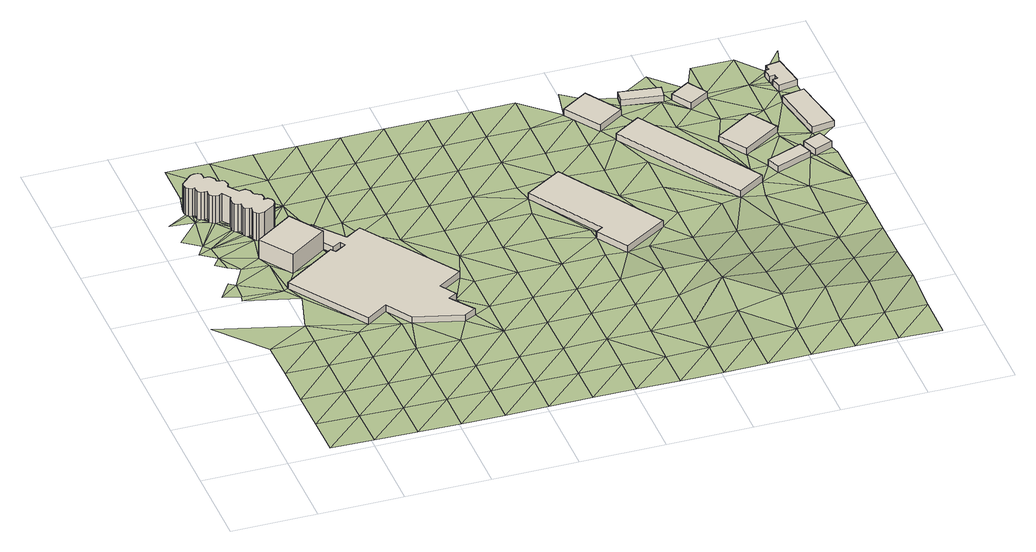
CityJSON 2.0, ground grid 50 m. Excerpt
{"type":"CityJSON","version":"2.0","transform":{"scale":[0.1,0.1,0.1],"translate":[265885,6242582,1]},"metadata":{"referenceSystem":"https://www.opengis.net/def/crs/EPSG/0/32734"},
"CityObjects":{
"building1":{"type":"Building","attributes":{"building":"silo","building:levels":6,"building_height":18.1,"roof_height":22.46,"ground_height":4.36,"plus_code":"4FRW3FC9+846"},"geometry":[{"type":"Solid","lod":"1","boundaries":[[[[0,1,2,3]],[[1,4,5,2]],[[4,6,7,5]],[[6,8,9,7]],[[8,10,11,9]],[[10,12,13,11]],[[12,14,15,13]],[[14,16,17,15]],[[16,18,19,17]],[[18,20,21,19]],[[20,22,23,21]],[[22,24,25,23]],[[24,26,27,25]],[[26,28,29,27]],[[28,30,31,29]],[[30,32,33,31]],[[32,34,35,33]],[[34,36,37,35]],[[36,38,39,37]],[[38,40,41,39]],[[40,42,43,41]],[[42,44,45,43]],[[44,46,47,45]],[[46,48,49,47]],[[48,50,51,49]],[[50,52,53,51]],[[52,54,55,53]],[[54,56,57,55]],[[56,58,59,57]],[[58,60,61,59]],[[60,62,63,61]],[[62,64,65,63]],[[64,66,67,65]],[[66,68,69,67]],[[68,70,71,69]],[[70,72,73,71]],[[72,74,75,73]],[[74,76,77,75]],[[76,78,79,77]],[[78,80,81,79]],[[80,82,83,81]],[[82,84,85,83]],[[84,86,87,85]],[[86,88,89,87]],[[88,90,91,89]],[[90,92,93,91]],[[92,94,95,93]],[[94,96,97,95]],[[96,98,99,97]],[[98,100,101,99]],[[100,102,103,101]],[[102,104,105,103]],[[104,106,107,105]],[[106,108,109,107]],[[108,110,111,109]],[[110,0,3,111]],[[3,2,5,7,9,11,13,15,17,19,21,23,25,27,29,31,33,35,37,39,41,43,45,47,49,51,53,55,57,59,61,63,65,67,69,71,73,75,77,79,81,83,85,87,89,91,93,95,97,99,101,103,105,107,109,111]],[[110,108,106,104,102,100,98,96,94,92,90,88,86,84,82,80,78,76,74,72,70,68,66,64,62,60,58,56,54,52,50,48,46,44,42,40,38,36,34,32,30,28,26,24,22,20,18,16,14,12,10,8,6,4,1,0]]]]}]},
"building2":{"type":"Building","attributes":{"building":"industrial","building:levels":4,"building_height":12.5,"roof_height":16.86,"ground_height":4.36,"plus_code":"4FRW3FC9+558"},"geometry":[{"type":"Solid","lod":"1","boundaries":[[[[112,113,114,115]],[[113,116,117,114]],[[116,118,119,117]],[[118,112,115,119]],[[115,114,117,119]],[[118,116,113,112]]]]}]},
"building3":{"type":"Building","attributes":{"building":"industrial","building:levels":1,"building_height":4.1,"roof_height":8.46,"ground_height":4.36,"plus_code":"4FRW3FC9+287"},"geometry":[{"type":"Solid","lod":"1","boundaries":[[[[120,121,122,123]],[[121,124,125,122]],[[124,126,127,125]],[[126,128,129,127]],[[128,130,131,129]],[[130,132,133,131]],[[132,134,135,133]],[[134,136,137,135]],[[136,138,139,137]],[[138,140,141,139]],[[140,142,143,141]],[[142,144,145,143]],[[144,146,147,145]],[[146,148,149,147]],[[148,150,151,149]],[[150,152,153,151]],[[152,154,155,153]],[[154,156,157,155]],[[156,158,159,157]],[[158,160,161,159]],[[160,120,123,161]],[[123,122,125,127,129,131,133,135,137,139,141,143,145,147,149,151,153,155,157,159,161]],[[160,158,156,154,152,150,148,146,144,142,140,138,136,134,132,130,128,126,124,121,120]]]]}]},
"building4":{"type":"Building","attributes":{"building":"industrial","building:levels":1,"building_height":4.1,"roof_height":8.53,"ground_height":4.43,"plus_code":"4FRW3FC9+3WR"},"geometry":[{"type":"Solid","lod":"1","boundaries":[[[[162,163,164,165]],[[163,166,167,164]],[[166,168,169,167]],[[168,170,171,169]],[[170,172,173,171]],[[172,162,165,173]],[[165,164,167,169,171,173]],[[172,170,168,166,163,162]]]]}]},
"building5":{"type":"Building","attributes":{"building":"industrial","building:levels":1,"building_height":4.1,"roof_height":8.38,"ground_height":4.28,"plus_code":"4FRW3FCC+92X"},"geometry":[{"type":"Solid","lod":"1","boundaries":[[[[174,175,176,177]],[[175,178,179,176]],[[178,180,181,179]],[[180,174,177,181]],[[177,176,179,181]],[[180,178,175,174]]]]}]},
"building6":{"type":"Building","attributes":{"building":"industrial","building:levels":1,"building_height":4.1,"roof_height":8.51,"ground_height":4.41,"plus_code":"4FRW3FCC+55X"},"geometry":[{"type":"Solid","lod":"1","boundaries":[[[[182,183,184,185]],[[183,186,187,184]],[[186,188,189,187]],[[188,182,185,189]],[[185,184,187,189]],[[188,186,183,182]]]]}]},
"building7":{"type":"Building","attributes":{"building":"industrial","building:levels":1,"building_height":4.1,"roof_height":8.25,"ground_height":4.15,"plus_code":"4FRW3FCC+C57"},"geometry":[{"type":"Solid","lod":"1","boundaries":[[[[190,191,192,193]],[[191,194,195,192]],[[194,196,197,195]],[[196,190,193,197]],[[193,192,195,197]],[[196,194,191,190]]]]}]},
"building8":{"type":"Building","attributes":{"building":"industrial","building:levels":1,"building_height":4.1,"roof_height":8.2,"ground_height":4.1,"plus_code":"4FRW3FCC+97P"},"geometry":[{"type":"Solid","lod":"1","boundaries":[[[[198,199,200,201]],[[199,202,203,200]],[[202,204,205,203]],[[204,198,201,205]],[[201,200,203,205]],[[204,202,199,198]]]]}]},
"building9":{"type":"Building","attributes":{"building":"industrial","building:levels":1,"building_height":4.1,"roof_height":8.44,"ground_height":4.34,"plus_code":"4FRW3FCC+69C"},"geometry":[{"type":"Solid","lod":"1","boundaries":[[[[206,207,208,209]],[[207,210,211,208]],[[210,212,213,211]],[[212,206,209,213]],[[209,208,211,213]],[[212,210,207,206]]]]}]},
"building10":{"type":"Building","attributes":{"building":"industrial","building:levels":1,"building_height":4.1,"roof_height":8.57,"ground_height":4.47,"plus_code":"4FRW3FCC+4C6"},"geometry":[{"type":"Solid","lod":"1","boundaries":[[[[214,215,216,217]],[[215,218,219,216]],[[218,220,221,219]],[[220,214,217,221]],[[217,216,219,221]],[[220,218,215,214]]]]}]},
"building11":{"type":"Building","attributes":{"building":"industrial","building:levels":1,"building_height":4.1,"roof_height":8.68,"ground_height":4.58,"plus_code":"4FRW3FCC+4FX"},"geometry":[{"type":"Solid","lod":"1","boundaries":[[[[222,223,224,225]],[[223,226,227,224]],[[226,228,229,227]],[[228,222,225,229]],[[225,224,227,229]],[[228,226,223,222]]]]}]},
"building12":{"type":"Building","attributes":{"building":"industrial","building:levels":1,"building_height":4.1,"roof_height":8.35,"ground_height":4.25,"plus_code":"4FRW3FCC+7G3"},"geometry":[{"type":"Solid","lod":"1","boundaries":[[[[230,231,232,233]],[[231,234,235,232]],[[234,236,237,235]],[[236,230,233,237]],[[233,232,235,237]],[[236,234,231,230]]]]}]},
"building13":{"type":"Building","attributes":{"building":"industrial","building:levels":1,"building_height":4.1,"roof_height":8.25,"ground_height":4.15,"plus_code":"4FRW3FCC+9FX"},"geometry":[{"type":"Solid","lod":"1","boundaries":[[[[238,239,240,241]],[[239,242,243,240]],[[242,244,245,243]],[[244,246,247,245]],[[246,248,249,247]],[[248,250,251,249]],[[250,252,253,251]],[[252,254,255,253]],[[254,256,257,255]],[[256,238,241,257]],[[241,240,243,245,247,249,251,253,255,257]],[[256,254,252,250,248,246,244,242,239,238]]]]}]},
"terrain1":{"type":"TINRelief","geometry":[{"type":"CompositeSurface","lod":"1","boundaries":[[[258,259,260]],[[258,261,259]],[[262,260,263]],[[260,259,263]],[[264,262,265]],[[262,263,265]],[[266,267,268]],[[264,269,267]],[[261,270,259]],[[264,265,269]],[[261,271,270]],[[272,273,274]],[[273,272,275]],[[276,263,259]],[[269,268,267]],[[259,270,276]],[[277,265,263]],[[278,274,279]],[[280,281,282]],[[274,278,272]],[[283,284,285]],[[283,281,284]],[[286,287,285]],[[288,281,280]],[[263,276,277]],[[289,269,265]],[[290,278,279]],[[291,292,286]],[[291,293,292]],[[294,270,271]],[[272,295,288]],[[268,269,289]],[[288,296,281]],[[285,284,297]],[[278,295,272]],[[265,277,289]],[[298,286,285]],[[281,299,284]],[[291,286,300]],[[271,301,294]],[[300,286,302]],[[285,303,298]],[[302,286,304]],[[270,305,276]],[[302,306,300]],[[307,304,286]],[[297,303,285]],[[296,288,295]],[[278,290,308]],[[286,298,307]],[[281,296,299]],[[295,278,308]],[[304,307,309]],[[1,0,310]],[[297,284,311]],[[290,268,312]],[[313,311,284]],[[314,309,307]],[[313,284,315]],[[284,299,315]],[[268,289,312]],[[270,294,305]],[[110,310,0]],[[295,308,316]],[[276,317,277]],[[108,310,110]],[[308,290,312]],[[303,318,319]],[[295,316,296]],[[318,303,297]],[[319,320,321]],[[320,319,318]],[[322,311,313]],[[104,102,106]],[[323,299,296]],[[324,322,313]],[[102,100,106]],[[276,305,317]],[[325,315,299]],[[325,326,315]],[[327,323,296]],[[328,325,299]],[[329,310,108]],[[326,325,330]],[[331,310,329]],[[277,332,289]],[[299,323,328]],[[333,334,335]],[[108,106,329]],[[301,336,294]],[[329,106,100]],[[316,308,337]],[[338,339,340]],[[341,338,340]],[[327,296,116]],[[100,335,329]],[[342,339,338]],[[332,312,289]],[[335,334,329]],[[277,317,332]],[[338,341,343]],[[334,342,329]],[[342,338,329]],[[301,344,336]],[[294,345,305]],[[331,329,346]],[[347,348,349]],[[327,116,350]],[[351,352,353]],[[353,352,354]],[[66,349,354]],[[352,66,354]],[[355,312,332]],[[148,62,350]],[[343,356,338]],[[294,336,345]],[[316,337,357]],[[148,350,116]],[[356,343,358]],[[347,356,358]],[[329,338,356]],[[317,305,359]],[[64,62,146]],[[64,146,66]],[[347,349,356]],[[360,332,317]],[[146,62,148]],[[349,66,356]],[[357,148,116]],[[360,355,332]],[[305,345,359]],[[146,356,66]],[[357,361,148]],[[317,359,360]],[[329,362,346]],[[361,357,337]],[[361,337,363]],[[146,144,142]],[[364,336,344]],[[356,362,329]],[[146,142,356]],[[361,363,154]],[[152,361,154]],[[344,365,364]],[[345,336,366]],[[367,346,362]],[[368,360,359]],[[369,356,142]],[[370,142,140]],[[336,364,366]],[[359,345,371]],[[362,356,372]],[[369,142,370]],[[370,140,138]],[[345,366,371]],[[359,371,368]],[[372,356,369]],[[365,373,364]],[[367,362,374]],[[375,376,377]],[[368,371,375]],[[138,378,370]],[[374,362,372]],[[365,379,373]],[[364,380,366]],[[375,381,376]],[[376,382,383]],[[384,369,370]],[[371,381,375]],[[382,385,138]],[[385,378,138]],[[364,373,380]],[[366,386,371]],[[376,381,387]],[[370,378,384]],[[387,382,376]],[[372,369,388]],[[366,380,386]],[[389,385,382]],[[381,371,390]],[[388,369,384]],[[373,379,391]],[[374,372,392]],[[382,387,389]],[[385,393,378]],[[389,394,385]],[[371,386,390]],[[387,381,395]],[[392,372,388]],[[379,396,391]],[[380,373,397]],[[393,385,394]],[[387,395,389]],[[378,398,384]],[[381,390,395]],[[373,391,397]],[[386,380,399]],[[378,393,398]],[[384,400,388]],[[389,401,394]],[[395,402,389]],[[380,397,399]],[[386,403,390]],[[400,384,398]],[[404,391,396]],[[388,405,392]],[[389,402,401]],[[394,406,393]],[[386,399,403]],[[397,391,404]],[[395,390,407]],[[405,388,400]],[[396,408,404]],[[406,394,401]],[[402,395,407]],[[409,398,393]],[[403,407,390]],[[397,410,399]],[[404,411,397]],[[393,406,409]],[[400,398,412]],[[401,402,413]],[[407,414,402]],[[397,411,410]],[[415,403,399]],[[398,409,412]],[[404,408,416]],[[405,400,417]],[[402,414,413]],[[406,401,163]],[[399,410,415]],[[416,411,404]],[[403,418,407]],[[408,419,416]],[[417,400,412]],[[163,401,413]],[[409,406,420]],[[418,403,415]],[[414,407,421]],[[422,406,163]],[[410,411,423]],[[416,424,411]],[[406,422,420]],[[414,425,413]],[[412,409,426]],[[407,418,421]],[[411,424,423]],[[413,425,163]],[[427,415,410]],[[425,414,421]],[[426,409,420]],[[416,419,428]],[[412,429,417]],[[430,418,415]],[[410,423,427]],[[163,425,431]],[[432,422,163]],[[418,430,421]],[[429,412,426]],[[419,433,428]],[[430,415,427]],[[421,431,425]],[[424,416,434]],[[422,432,420]],[[416,428,434]],[[424,435,423]],[[430,427,436]],[[437,426,420]],[[438,420,432]],[[424,434,435]],[[427,423,439]],[[437,420,438]],[[428,433,440]],[[429,426,441]],[[430,436,442]],[[439,436,427]],[[423,435,439]],[[428,440,434]],[[426,437,441]],[[433,443,440]],[[442,444,432]],[[438,432,445]],[[446,432,444]],[[435,434,447]],[[448,436,439]],[[436,448,442]],[[434,440,447]],[[432,446,445]],[[438,449,437]],[[450,444,442]],[[441,437,451]],[[439,435,452]],[[438,445,449]],[[453,435,447]],[[450,442,448]],[[443,454,440]],[[444,455,446]],[[451,437,449]],[[444,450,456]],[[435,453,452]],[[448,439,457]],[[443,458,454]],[[459,445,446]],[[460,447,440]],[[455,444,456]],[[439,452,457]],[[449,445,461]],[[448,462,450]],[[446,455,459]],[[451,449,461]],[[460,440,454]],[[445,459,461]],[[463,453,447]],[[450,462,456]],[[448,457,462]],[[464,465,451]],[[463,447,460]],[[453,466,452]],[[454,458,467]],[[461,459,468]],[[469,455,456]],[[453,463,466]],[[455,469,459]],[[470,457,452]],[[462,469,456]],[[180,461,468]],[[458,471,467]],[[472,460,454]],[[462,457,469]],[[473,464,180]],[[190,464,473]],[[452,466,470]],[[473,180,190]],[[196,464,190]],[[472,454,467]],[[469,457,470]],[[463,460,474]],[[468,475,180]],[[460,472,474]],[[180,475,190]],[[476,466,463]],[[471,477,467]],[[478,469,470]],[[475,468,479]],[[479,468,480]],[[466,476,470]],[[463,474,476]],[[469,478,188]],[[191,190,475]],[[480,468,188]],[[471,481,477]],[[472,467,482]],[[470,483,478]],[[196,194,484]],[[485,479,480]],[[199,475,479]],[[482,467,477]],[[470,476,483]],[[486,474,472]],[[475,199,191]],[[191,487,194]],[[479,485,488]],[[489,485,480]],[[478,490,188]],[[220,480,188]],[[191,199,487]],[[488,199,479]],[[480,220,489]],[[490,478,483]],[[482,486,472]],[[220,188,214]],[[204,194,487]],[[194,204,484]],[[491,476,474]],[[188,490,214]],[[474,486,491]],[[202,199,488]],[[488,485,206]],[[492,483,476]],[[220,493,489]],[[494,204,202]],[[490,483,492]],[[490,215,214]],[[492,476,491]],[[204,494,495]],[[496,489,493]],[[497,202,488]],[[493,220,218]],[[497,488,206]],[[494,202,498]],[[490,499,215]],[[492,499,490]],[[496,497,206]],[[218,500,493]],[[218,215,501]],[[502,495,494]],[[498,202,497]],[[501,500,218]],[[501,215,499]],[[496,493,503]],[[503,493,500]],[[494,498,502]],[[236,497,496]],[[504,501,499]],[[226,503,500]],[[496,503,236]],[[505,501,504]],[[498,497,506]],[[506,497,236]],[[507,503,226]],[[250,498,506]],[[498,250,244]],[[508,502,498]],[[242,498,244]],[[242,508,498]],[[234,506,236]],[[250,509,244]],[[510,244,509]],[[508,242,511]],[[234,512,506]],[[513,514,508]]]}]}
},
"vertices":[
[283,2447,33],[219,2385,33],[219,2385,215],[283,2447,215],[217,2360,33],[217,2360,215],[221,2344,33],[221,2344,215],[231,2332,33],[231,2332,215],[251,2324,33],[251,2324,215],[268,2327,33],[268,2327,215],[269,2289,33],[269,2289,215],[284,2277,33],[284,2277,215],[303,2273,33],[303,2273,215],[321,2275,33],[321,2275,215],[320,2240,33],[320,2240,215],[332,2227,33],[332,2227,215],[347,2219,33],[347,2219,215],[369,2220,33],[369,2220,215],[387,2230,33],[387,2230,215],[424,2181,33],[424,2181,215],[414,2166,33],[414,2166,215],[413,2129,33],[413,2129,215],[421,2114,33],[421,2114,215],[437,2106,33],[437,2106,215],[456,2105,33],[456,2105,215],[453,2072,33],[453,2072,215],[464,2056,33],[464,2056,215],[482,2048,33],[482,2048,215],[499,2051,33],[499,2051,215],[495,2013,33],[495,2013,215],[505,1998,33],[505,1998,215],[521,1990,33],[521,1990,215],[554,1992,33],[554,1992,215],[618,2035,33],[618,2035,215],[633,2059,33],[633,2059,215],[633,2078,33],[633,2078,215],[626,2094,33],[626,2094,215],[610,2108,33],[610,2108,215],[587,2106,33],[587,2106,215],[593,2120,33],[593,2120,215],[594,2133,33],[594,2133,215],[590,2151,33],[590,2151,215],[549,2175,33],[549,2175,215],[543,2205,33],[543,2205,215],[533,2217,33],[533,2217,215],[522,2228,33],[522,2228,215],[485,2224,33],[485,2224,215],[439,2282,33],[439,2282,215],[451,2305,33],[451,2305,215],[442,2338,33],[442,2338,215],[432,2346,33],[432,2346,215],[399,2349,33],[399,2349,215],[397,2374,33],[397,2374,215],[380,2397,33],[380,2397,215],[364,2403,33],[364,2403,215],[345,2402,33],[345,2402,215],[342,2441,33],[342,2441,215],[326,2452,33],[326,2452,215],[305,2453,33],[305,2453,215],
[595,1639,33],[821,1794,33],[821,1794,159],[595,1639,159],[690,1986,33],[690,1986,159],[463,1831,33],[463,1831,159],
[827,1056,33],[955,1141,33],[955,1141,75],[827,1056,75],[1052,992,33],[1052,992,75],[1332,915,33],[1332,915,75],[1402,952,33],[1402,952,75],[1301,1092,33],[1301,1092,75],[1351,1122,33],[1351,1122,75],[1293,1214,33],[1293,1214,75],[1437,1307,33],[1437,1307,75],[1055,1871,33],[1055,1871,75],[962,1811,33],[962,1811,75],[817,1986,33],[817,1986,75],[783,1962,33],[783,1962,75],[736,2025,33],[736,2025,75],[695,1998,33],[695,1998,75],[861,1746,33],[861,1746,75],[911,1776,33],[911,1776,75],[929,1745,33],[929,1745,75],[862,1703,33],[862,1703,75],[841,1730,33],[841,1730,75],[522,1514,33],[522,1514,75],
[2244,2018,33],[2026,1882,33],[2026,1882,75],[2244,2018,75],[2302,1447,33],[2302,1447,75],[2258,1420,33],[2258,1420,75],[2374,1236,33],[2374,1236,75],[2635,1400,33],[2635,1400,75],
[2620,2665,32],[2463,2563,32],[2463,2563,74],[2620,2665,74],[2600,2356,32],[2600,2356,74],[2756,2458,32],[2756,2458,74],
[2817,2355,30],[2658,2254,30],[2658,2254,75],[2817,2355,75],[3122,1526,30],[3122,1526,75],[3281,1627,30],[3281,1627,75],
[2782,2543,32],[3019,2509,32],[3019,2509,72],[2782,2543,72],[3030,2587,32],[3030,2587,72],[2793,2621,32],[2793,2621,72],
[3064,2508,31],[3136,2392,31],[3136,2392,72],[3064,2508,72],[3252,2464,31],[3252,2464,72],[3179,2580,31],[3179,2580,72],
[3401,2196,32],[3177,2053,32],[3177,2053,74],[3401,2196,74],[3281,1891,32],[3281,1891,74],[3505,2035,32],[3505,2035,74],
[3387,1676,35],[3598,1755,35],[3598,1755,76],[3387,1676,76],[3568,1834,35],[3568,1834,76],[3358,1755,35],[3358,1755,76],
[3632,1762,34],[3739,1804,34],[3739,1804,77],[3632,1762,77],[3703,1897,34],[3703,1897,77],[3595,1855,34],[3595,1855,77],
[3683,1965,32],[3815,1988,32],[3815,1988,73],[3683,1965,73],[3756,2320,32],[3756,2320,73],[3624,2297,32],[3624,2297,73],
[3631,2593,31],[3637,2557,31],[3637,2557,72],[3631,2593,72],[3610,2552,31],[3610,2552,72],[3620,2491,31],[3620,2491,72],[3650,2496,31],[3650,2496,72],[3656,2463,31],[3656,2463,72],[3626,2458,31],[3626,2458,72],[3637,2396,31],[3637,2396,72],[3750,2416,31],[3750,2416,72],[3717,2608,31],[3717,2608,72],
[245,0,58],[496,245,46],[245,245,52],[496,0,51],[245,495,47],[496,495,42],[245,755,43],[496,755,38],[3,1280,41],[245,1000,40],[496,1148,36],[496,1000,36],[747,245,42],[747,0,48],[266,1631,36],[155,1546,37],[258,1515,37],[229,1655,36],[747,495,38],[747,755,37],[496,1500,35],[249,1482,37],[274,1802,36],[257,1901,35],[217,1846,36],[168,1967,35],[245,2000,35],[212,2033,35],[245,2255,34],[114,2105,36],[339,1763,36],[747,1000,36],[564,1402,35],[231,2332,34],[100,2269,35],[221,2344,34],[997,245,40],[496,1750,35],[463,1831,35],[413,2129,34],[332,2227,34],[496,2000,34],[251,2324,34],[997,0,44],[269,2289,34],[347,2219,34],[284,2277,34],[997,495,37],[268,2327,34],[320,2240,34],[522,1514,35],[303,2273,34],[245,2505,33],[421,2114,34],[827,1056,36],[453,2072,34],[321,2275,34],[464,2056,34],[595,1639,35],[997,755,36],[414,2166,34],[369,2220,34],[424,2181,34],[387,2230,34],[437,2106,34],[521,1990,34],[456,2105,34],[495,2013,34],[482,2048,34],[554,1992,34],[505,1998,34],[496,2505,33],[499,2051,34],[245,2755,33],[997,1000,35],[399,2349,34],[432,2346,34],[397,2374,34],[1248,245,40],[841,1730,34],[496,2255,34],[451,2305,34],[439,2282,34],[485,2224,34],[442,2338,34],[522,2228,34],[1248,0,43],[1248,495,38],[496,2755,33],[543,2205,34],[549,2175,34],[590,2151,34],[618,2035,34],[587,2106,34],[610,2108,34],[593,2120,34],[594,2133,34],[955,1141,34],[747,2255,33],[821,1794,34],[533,2217,34],[1248,755,36],[1052,992,35],[861,1746,34],[747,2505,34],[862,1703,34],[1498,245,40],[1498,0,43],[1498,495,38],[747,2755,34],[1332,915,35],[997,2255,33],[997,2000,33],[1498,755,36],[997,2505,33],[1749,245,41],[997,2755,33],[1402,952,35],[1351,1122,35],[1301,1092,35],[1248,2000,32],[1749,0,44],[1749,495,38],[1498,1000,35],[1437,1307,34],[1293,1214,34],[1248,2255,32],[1248,1750,32],[1749,755,37],[1498,1250,34],[1248,2505,32],[1498,1500,33],[1749,1000,36],[2000,245,41],[1248,2755,32],[1498,2000,32],[1498,1750,32],[1749,1250,35],[2000,0,43],[2000,495,44],[1498,2255,32],[2000,755,38],[1498,2505,32],[1749,1750,33],[1749,1500,34],[2000,1000,36],[2251,245,35],[1498,2755,33],[1749,2000,33],[2000,1250,35],[2251,0,39],[1749,2255,32],[2251,755,41],[2251,495,40],[1749,2505,32],[2000,1750,34],[2000,1500,34],[2251,1000,41],[2501,245,38],[1749,2755,33],[2251,1250,35],[2501,0,38],[2000,2255,32],[2258,1420,35],[2000,2000,33],[2501,755,42],[2501,495,41],[2251,1500,35],[2000,2505,32],[2501,1000,52],[2752,245,41],[2000,2755,33],[2374,1236,35],[2302,1447,35],[2244,2018,34],[2752,0,40],[2752,495,60],[2752,755,106],[2501,1250,38],[2251,2505,33],[2251,2255,34],[2752,1000,52],[3003,245,46],[2251,2755,32],[2635,1400,35],[3003,0,40],[2501,1750,35],[2501,2255,34],[2501,2000,35],[3003,495,112],[2752,1250,37],[2501,2505,33],[2752,1500,35],[2463,2563,33],[3003,1000,44],[3003,755,83],[3253,245,48],[2752,2000,34],[2752,1750,34],[3003,1250,22],[3253,0,40],[2658,2254,34],[3253,495,99],[2600,2356,34],[3003,1500,35],[3253,755,73],[2620,2665,33],[2501,2755,33],[3253,1000,27],[3504,245,41],[2817,2355,34],[3122,1526,35],[3253,1250,10],[3504,0,35],[3504,495,78],[2752,2505,32],[3504,755,60],[3003,2505,32],[3504,1000,31],[3755,245,36],[3253,1500,30],[3003,2255,33],[3253,1750,35],[3755,0,29],[3755,495,63],[3504,1250,27],[3003,2755,31],[3177,2053,33],[3755,755,46],[3064,2508,32],[3253,2255,32],[3281,1891,33],[3504,1500,36],[3755,1000,37],[3755,1250,37],[3504,2000,33],[3253,2505,31],[3253,2755,31],[3505,2035,33],[3504,2255,32],[3504,2505,31],[3755,1500,37],[3595,1855,35],[3632,1762,36],[3504,2755,31],[3683,1965,34],[3755,1750,36],[3739,1804,36],[3637,2396,32],[3815,1988,34],[3631,2593,32],[3656,2463,32],[3650,2496,32],[3637,2557,32],[3750,2416,32],[3717,2608,32],[3755,2755,31]
]}
